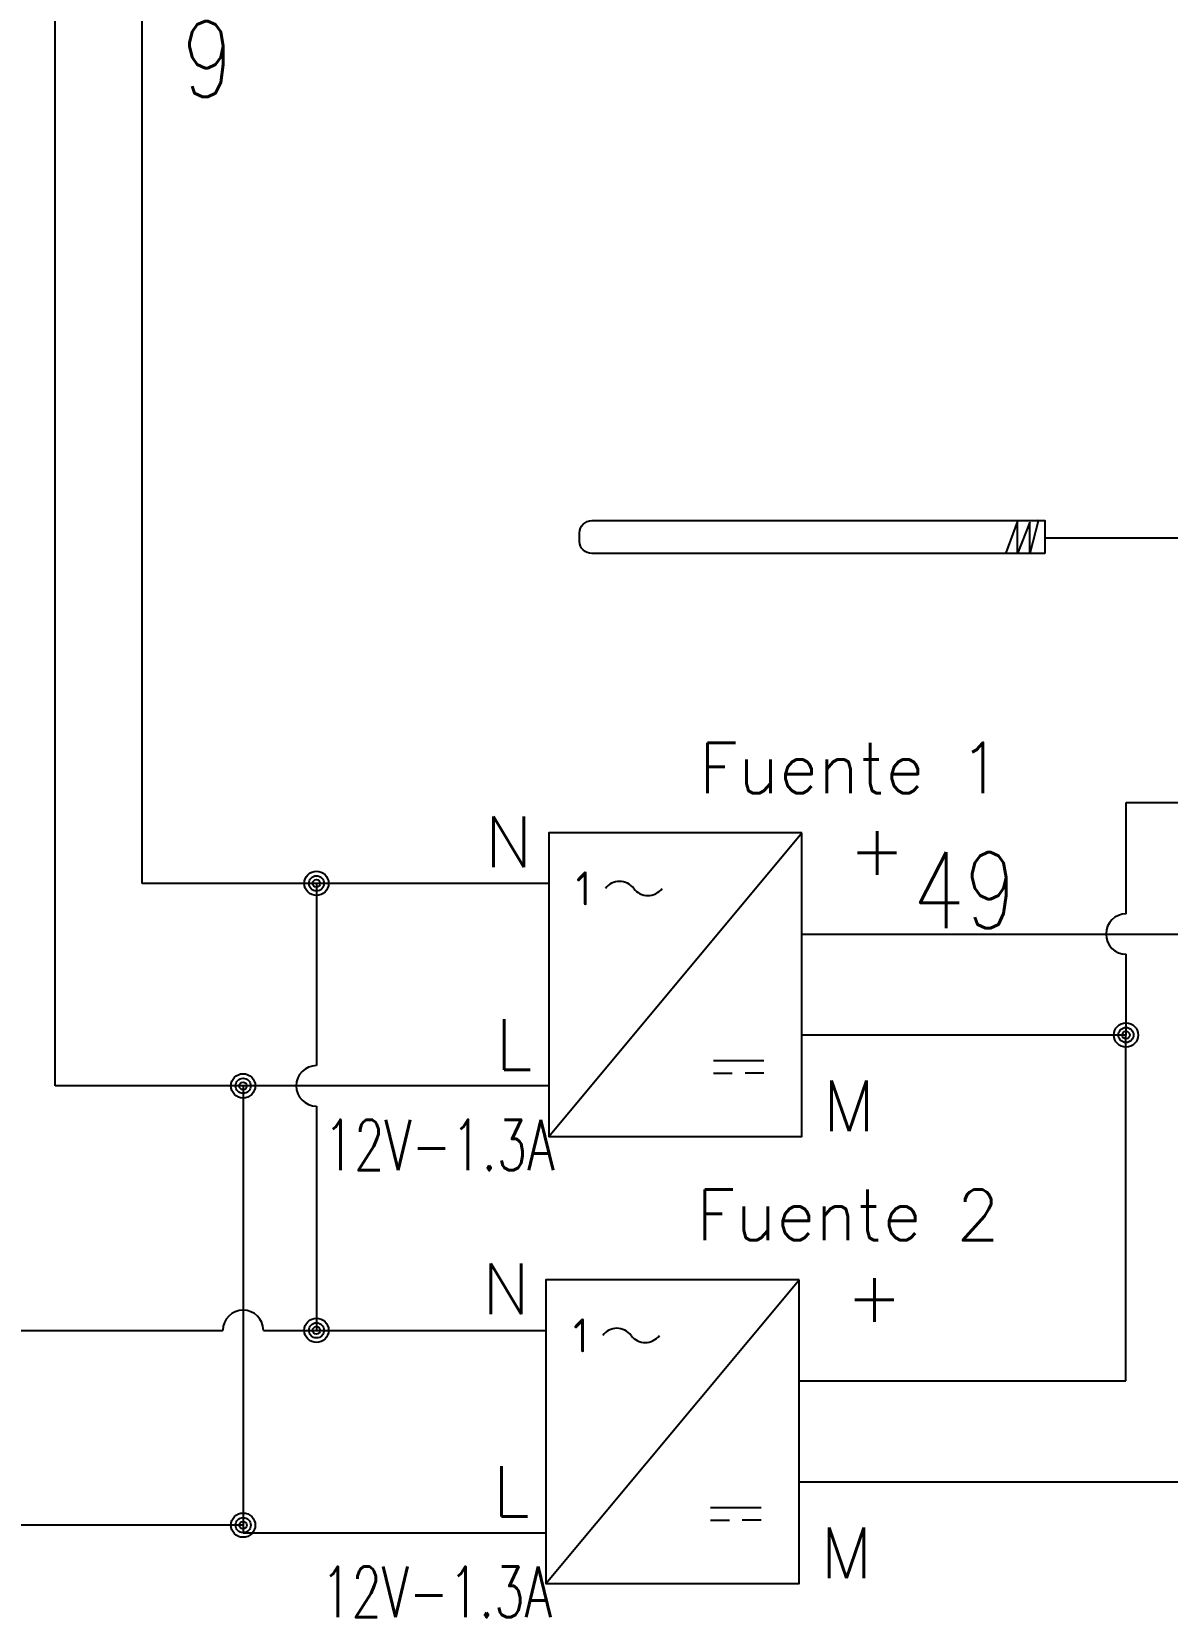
# Model space of a CAD drawing. Header units: inches. Extents: x 18.7 to 39.4, y 4.3 to 20.5.
# Drawn here: x 25.864 to 28.668, y 10.532 to 14.448 of the extents above; entities that cross this region are included whole.
import ezdxf
from ezdxf.enums import TextEntityAlignment as Align

# ---------------------------------------------------------------- set-up
doc = ezdxf.new("R2010")
doc.units = ezdxf.units.IN
doc.header["$MEASUREMENT"] = 0
for name, color, linetype in [('DESC', 250, 'Continuous'), ('SYMS', 7, 'Continuous'), ('TAGS', 250, 'Continuous'), ('TERMS', 123, 'Continuous'), ('WIREFIXED', 7, 'Continuous'), ('WIRENO', 250, 'Continuous'), ('WIRES', 7, 'Continuous')]:
    doc.layers.add(name, color=color, linetype=linetype)
doc.styles.add('WD', font='romans.shx')
doc.styles.add('WD_IEC', font='isocp2.shx', dxfattribs={"width": 0.9, "height": 4})

# ---------------------------------------------------------------- blocks, each defined once
blk = doc.blocks.new('HPW1_1PH')
for p, q in [((0, -0.625), (0.625, 0.125)), ((0.4066, -0.4373), (0.5317, -0.4373)), ((0.4066, -0.4686), (0.4535, -0.4686)), ((0.5317, -0.4686), (0.4848, -0.4686))]:
    blk.add_line(p, q)
blk.add_lwpolyline([(0.625, 0.125), (0, 0.125), (0, -0.625), (0.625, -0.625)], close=True)
for centre, start, end in [((0.175, -0.0387), 36.8699, 143.1301), ((0.245, 0.0138), 216.8699, 323.1301)]:
    blk.add_arc(centre, 0.0438, start, end)
at = {"style": 'WD_IEC'}
blk.add_text('1', height=0.084, dxfattribs=at).set_placement((0.105, -0.0124), align=Align.MIDDLE_RIGHT)
at = {"style": 'WD', "width": 0.7}
for tag, p in [('INST', (-0.2843, 0.7938)), ('LOC', (-0.2843, 0.6242)), ('RATING1', (-0.2843, 0.285)), ('XREF', (-0.2843, -0.691)), ('DESC1', (-0.2843, -0.8472)), ('DESC2', (-0.2843, -1.0035)), ('DESC3', (-0.2843, -1.1578))]:
    blk.add_attdef(tag, text='', height=0.125, dxfattribs=at).set_placement(p, align=Align.CENTER)
at = {"style": 'WD'}
blk.add_attdef('TAG1', text='', height=0.125, dxfattribs=at).set_placement((-0.2843, 0.4546), align=Align.CENTER)
at = {"linetype": 'Continuous', "style": 'WD', "flags": 9}
for tag, p in [('CAT', (0.8888, 0.2765)), ('MFG', (0.8868, 0.2571)), ('ASSYCODE', (0.8871, -0.5638))]:
    blk.add_attdef(tag, text='', height=0.01, dxfattribs=at).set_placement(p, align=Align.CENTER)
at = {"linetype": 'Continuous', "style": 'WD', "flags": 8}
for tag, p in [('TERM01', (-0.04, 0.04)), ('TERM04', (1.3525, -0.085)), ('TERM02', (-0.04, -0.2098)), ('TERM05', (1.3525, -0.335)), ('TERM03', (-0.04, -0.46))]:
    blk.add_attdef(tag, text='', height=0.125, dxfattribs=at).set_placement(p, align=Align.RIGHT)
at = {"style": 'WD'}
for tag, p, height, flags in [('X4TERM01', (0, 0), 0.0125, 1), ('X1TERM04', (0.625, -0.125), 0.0125, 1), ('X4TERM02', (0, -0.2498), 0.0125, 1), ('X1TERM05', (0.625, -0.375), 0.0125, 1), ('X4TERM03', (0, -0.5), 0.0125, 1), ('FAMILY', (0.8618, -0.4829), 0.01, 9)]:
    blk.add_attdef(tag, p, '', height=height, dxfattribs=dict(at, flags=flags))
blk = doc.blocks.new('WDDOT')
for radius in [0.03, 0.0187, 0.00929]:
    blk.add_circle((0, 0), radius)
blk = doc.blocks.new('Nivel')
at = {"layer": 'WIRENO'}
for p, q in [((103.382, 60.008), (103.743, 61.39)), ((103.743, 61.39), (103.743, 60.098)), ((103.743, 60.098), (104.254, 61.39)), ((104.254, 61.39), (104.254, 60.068)), ((104.254, 60.068), (104.736, 61.36))]:
    blk.add_line(p, q, dxfattribs=at)
blk.add_lwpolyline([(103.12, 61.395), (121.771, 61.395, -0.414214), (122.271, 60.895), (122.271, 60.542, -0.414214), (121.771, 60.042), (103.12, 60.042)], format="xyb", close=True, dxfattribs=at)
blk = doc.blocks.new('WD_WNH')
at = {"linetype": 'Continuous', "style": 'WD', "width": 0.8}
blk.add_attdef('WIRENO', text='', height=0.125, dxfattribs=at).set_placement((0, 0.0625), align=Align.CENTER)
at = {"style": 'WD', "flags": 1}
for tag, p in [('W01USER', (0, 0.0781)), ('W02USER', (0, 0.0703)), ('W03USER', (0, 0.0625)), ('W04USER', (0, 0.0547)), ('W05USER', (0, 0.0469)), ('W06USER', (0, 0.0391)), ('W07USER', (0, 0.0312)), ('W08USER', (0, 0.0234)), ('W09USER', (0, 0.0156)), ('W10USER', (0, 0.0078))]:
    blk.add_attdef(tag, text='', height=0.005, dxfattribs=at).set_placement(p, align=Align.CENTER)
blk = doc.blocks.new('WD_WNV')
at = {"style": 'WD', "flags": 1}
for tag, p in [('W01USER', (-0.0625, 0.0938)), ('W02USER', (-0.0625, 0.0859)), ('W03USER', (-0.0625, 0.0781)), ('W04USER', (-0.0625, 0.0703)), ('W05USER', (-0.0625, 0.0625)), ('W06USER', (-0.0625, 0.0547)), ('W07USER', (-0.0625, 0.0469)), ('W08USER', (-0.0625, 0.0391)), ('W09USER', (-0.0625, 0.0312)), ('W10USER', (-0.0625, 0.0234))]:
    blk.add_attdef(tag, text='', height=0.005, dxfattribs=at).set_placement(p, align=Align.CENTER)
at = {"linetype": 'Continuous', "style": 'WD', "width": 0.8}
blk.add_attdef('WIRENO', text='', height=0.125, dxfattribs=at).set_placement((-0.05, 0), align=Align.MIDDLE_RIGHT)

msp = doc.modelspace()

# ---------------------------------------------------------------- linework, layer by layer
at = {"layer": 'WIRES'}
for p, q in [((25.922, 11.8447), (25.922, 18.6507)), ((26.1372, 12.3447), (26.1372, 18.3843)), ((28.3662, 13.1982), (29.845, 13.1982)), ((28.5671, 12.2697), (28.5671, 12.5447)), ((28.5671, 12.5447), (29.8082, 12.5447)), ((26.5674, 12.3447), (26.1372, 12.3447)), ((27.1408, 12.3447), (26.5674, 12.3447)), ((26.5674, 12.3447), (26.5674, 11.8947)), ((27.7658, 12.2197), (29.0634, 12.2197)), ((28.5671, 11.9703), (28.5671, 12.1697)), ((28.5663, 11.9697), (27.7658, 11.9697)), ((28.5663, 11.9703), (28.5671, 11.9703)), ((28.5663, 11.1159), (28.5663, 11.9697)), ((26.3863, 11.8447), (25.922, 11.8447)), ((27.1408, 11.8447), (26.3863, 11.8447)), ((26.3863, 11.8447), (26.3863, 10.7409)), ((26.5674, 11.7947), (26.5674, 11.2409)), ((24.9632, 11.2409), (26.3363, 11.2409)), ((26.4363, 11.2409), (26.5674, 11.2409)), ((26.5674, 11.2409), (27.1342, 11.2409)), ((27.7592, 11.1159), (28.5663, 11.1159)), ((29.0544, 10.8659), (27.7592, 10.8659)), ((26.3863, 10.7599), (25.0132, 10.7599)), ((26.3863, 10.7409), (27.1342, 10.7409))]:
    msp.add_line(p, q, dxfattribs=at)
for centre, start, end in [((28.5671, 12.2197), 90, 270), ((26.5674, 11.8447), 90, 270), ((26.3863, 11.2409), 0, 180)]:
    msp.add_arc(centre, 0.05, start, end, dxfattribs=at)

# ---------------------------------------------------------------- block references
at = {"layer": 'SYMS'}
ref = msp.add_blockref('HPW1_1PH', (27.1408, 12.3447), dxfattribs=at)
ref.add_attrib('TERM01', 'N', dxfattribs={"layer": 'TERMS', "color": 250, "linetype": 'Continuous', "height": 0.125, "style": 'WD', "flags": 8}).set_placement((27.1008, 12.3847), align=Align.RIGHT)
ref.add_attrib('TERM03', 'L', dxfattribs={"layer": 'TERMS', "color": 250, "linetype": 'Continuous', "height": 0.125, "style": 'WD', "flags": 8}).set_placement((27.1008, 11.8847), align=Align.RIGHT)
ref.add_attrib('TERM04', '+', dxfattribs={"layer": 'TERMS', "color": 250, "linetype": 'Continuous', "height": 0.125, "style": 'WD', "flags": 8}).set_placement((28.0214, 12.3662), align=Align.RIGHT)
ref.add_attrib('TERM05', 'M', dxfattribs={"layer": 'TERMS', "color": 250, "linetype": 'Continuous', "height": 0.125, "style": 'WD', "flags": 8}).set_placement((27.9467, 11.7329), align=Align.RIGHT)
ref.add_attrib('TAG1', 'Fuente 1', dxfattribs={"layer": 'TAGS', "color": 250, "height": 0.125, "style": 'WD'}).set_placement((27.8864, 12.5672), align=Align.CENTER)
ref.add_attrib('DESC1', '12V-1.3A', dxfattribs={"layer": 'DESC', "height": 0.125, "style": 'WD', "width": 0.7}).set_placement((26.8703, 11.6362), align=Align.CENTER)
for p in [(26.5674, 12.3447), (28.5663, 11.9703), (26.3863, 11.8447), (26.5674, 11.2409), (26.3863, 10.7599)]:
    msp.add_blockref('WDDOT', p, dxfattribs=at)
ref = msp.add_blockref('HPW1_1PH', (27.1342, 11.2409), dxfattribs=at)
ref.add_attrib('TERM01', 'N', dxfattribs={"layer": 'TERMS', "color": 250, "linetype": 'Continuous', "height": 0.125, "style": 'WD', "flags": 8}).set_placement((27.0942, 11.2809), align=Align.RIGHT)
ref.add_attrib('TERM03', 'L', dxfattribs={"layer": 'TERMS', "color": 250, "linetype": 'Continuous', "height": 0.125, "style": 'WD', "flags": 8}).set_placement((27.0942, 10.7809), align=Align.RIGHT)
ref.add_attrib('TERM04', '+', dxfattribs={"layer": 'TERMS', "color": 250, "linetype": 'Continuous', "height": 0.125, "style": 'WD', "flags": 8}).set_placement((28.0149, 11.2624), align=Align.RIGHT)
ref.add_attrib('TERM05', 'M', dxfattribs={"layer": 'TERMS', "color": 250, "linetype": 'Continuous', "height": 0.125, "style": 'WD', "flags": 8}).set_placement((27.9402, 10.629), align=Align.RIGHT)
ref.add_attrib('TAG1', 'Fuente 2', dxfattribs={"layer": 'TAGS', "color": 250, "height": 0.125, "style": 'WD'}).set_placement((27.8798, 11.4634), align=Align.CENTER)
ref.add_attrib('DESC1', '12V-1.3A', dxfattribs={"layer": 'DESC', "height": 0.125, "style": 'WD', "width": 0.7}).set_placement((26.8638, 10.5324), align=Align.CENTER)
at = {"layer": 'WIREFIXED'}
ref = msp.add_blockref('WD_WNV', (26.4915, 14.3984), dxfattribs=dict(at, xscale=1.5, yscale=1.5, zscale=1.5))
ref.add_attrib('WIRENOF', '9', dxfattribs={"linetype": 'Continuous', "height": 0.1875, "style": 'WD', "width": 0.8}).set_placement((26.3631, 14.3806), align=Align.MIDDLE_RIGHT)
ref = msp.add_blockref('WD_WNH', (28.1499, 12.0312), dxfattribs=dict(at, xscale=1.5, yscale=1.5, zscale=1.5))
ref.add_attrib('WIRENOF', '49', dxfattribs={"linetype": 'Continuous', "height": 0.1875, "style": 'WD', "width": 0.8}).set_placement((28.1676, 12.1783), align=Align.BOTTOM_CENTER)
at = {"layer": 'WIRENO', "xscale": 0.06, "yscale": 0.06, "zscale": 0.06, "rotation": 180}
msp.add_blockref('Nivel', (34.5535, 16.843), dxfattribs=at)

doc.saveas('drawing.dxf')
